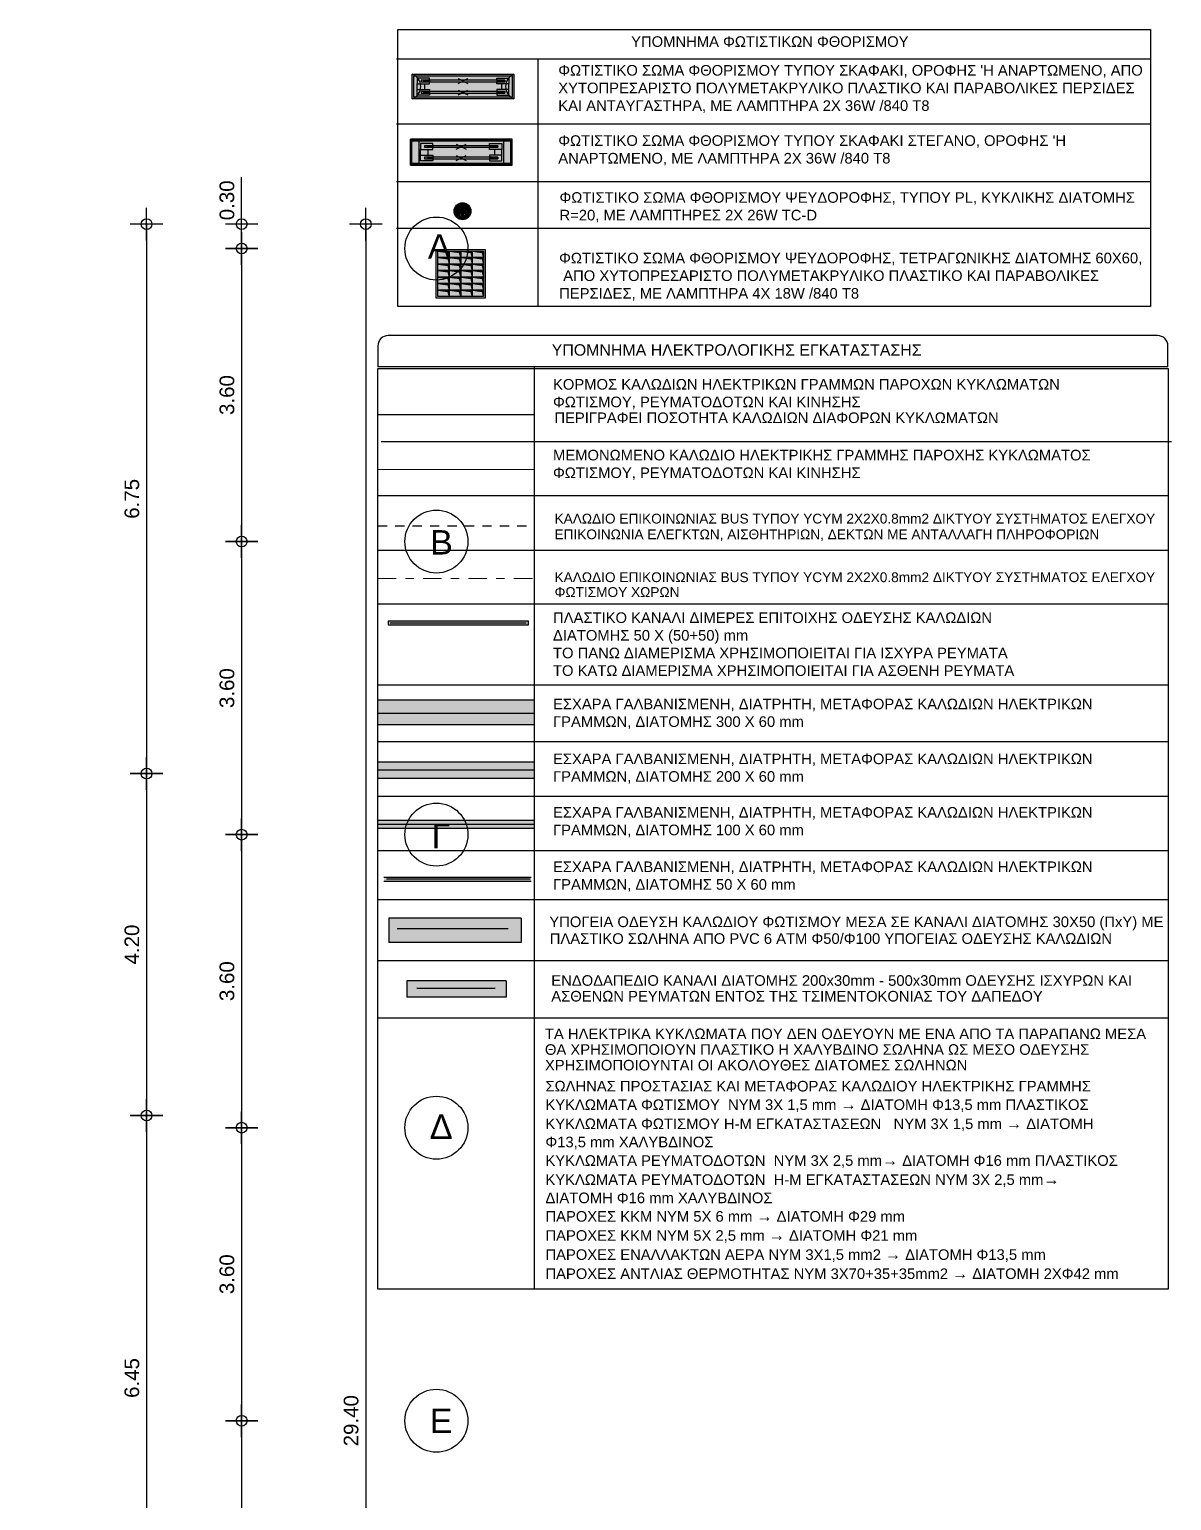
# Model space of a CAD drawing. Header units: metres. Extents: x -11 to 85, y -301 to 135.
# Drawn here: x 50.34 to 64.38, y -271.88 to -253.8 of the extents above; entities that cross this region are included whole.
import ezdxf

# ---------------------------------------------------------------- set-up
doc = ezdxf.new("R2010")
doc.units = ezdxf.units.M
doc.header["$LTSCALE"] = 0.036
doc.header["$PDMODE"] = 2
doc.linetypes.add('DASHDOT2', pattern=[12.7, 6.35, -3.175, 0, -3.175])
doc.linetypes.add('HIDDEN2', pattern=[4.7625, 3.175, -1.5875])
for name, color, linetype in [('arxitek ypogeio', 252, 'Continuous'), ('DIMBLK', 252, 'Continuous'), ('elec endodapedio hatch', 41, 'Continuous'), ('elec endodapedio kanali', 34, 'Continuous'), ('elec fota hatch', 31, 'Continuous'), ('elec plas kanali hatch', 211, 'Continuous'), ('elec sxara', 45, 'Continuous'), ('electext', 20, 'Continuous'), ('HLEK_FL001_SYMBOLS', 230, 'Continuous')]:
    doc.layers.add(name, color=color, linetype=linetype)
for name, color, linetype, lineweight in [('elec kanali akalyptou hatch', 71, 'Continuous', 0), ('elec kanali hatch', 21, 'Continuous', 0), ('elec light con kalodio', 94, 'DASHDOT2', 0), ('elec light knx cable', 94, 'HIDDEN2', 30), ('elec plas kanali', 244, 'Continuous', 25), ('electrica', 162, 'Continuous', 0), ('electrika paroxes', 162, 'Continuous', 30)]:
    doc.layers.add(name, color=color, linetype=linetype, lineweight=lineweight)
doc.styles.add('COMU-N', font='arial.ttf')
doc.styles.get("Standard").update_dxf_attribs({"font": 'arial.ttf'})
doc.dimstyles.new('CADWDOT', dxfattribs={"dimscale": 0.1, "dimtxt": 1.8, "dimasz": 0.08, "dimexe": 2, "dimexo": 0, "dimgap": 0.09, "dimtad": 0, "dimrnd": 0.001, "dimzin": 0, "dimdsep": 46, "dimtxsty": 'Standard', "dimblk1": 'ARTDIM', "dimblk2": 'ARTDIM', "dimsah": 1, "dimcen": 0.09, "dimdle": 0.05, "dimse1": 1, "dimse2": 1, "dimadec": 0, "dimazin": 0, "dimtfac": 1, "dimtmove": 0, "dimatfit": 3, "dimldrblk": 'ARTDIM', "dimfxl": 2, "dimtvp": 0.9999, "dimtolj": 1, "dimtzin": 0, "dimarcsym": 0})

# ---------------------------------------------------------------- blocks, each defined once
blk = doc.blocks.new('ARTDIM')
at = {"layer": 'DIMBLK'}
for p, q in [((0, -24.9975), (0, 24.9975)), ((-24.9975, 0), (24.9975, 0))]:
    blk.add_line(p, q, dxfattribs=at)
blk.add_circle((0, 0), 8.25, dxfattribs=at)
blk = doc.blocks.new('*D1532')
at = {"layer": 'arxitek ypogeio', "color": 0, "lineweight": -2}
blk.add_line((54.478, -256.204), (54.478, -285.588), dxfattribs=at)
at = {"layer": 'Defpoints', "color": 0, "transparency": 16777216}
for p in [(50.644, -256.196), (50.644, -285.596), (54.478, -285.596)]:
    blk.add_point(p, dxfattribs=at)
at = {"layer": 'arxitek ypogeio', "color": 0, "lineweight": -2, "xscale": 0.008, "yscale": 0.008, "zscale": 0.008}
for p, rotation in [((54.478, -256.196), 90), ((54.478, -285.596), 270)]:
    blk.add_blockref('ARTDIM', p, dxfattribs=dict(at, rotation=rotation))
at = {"layer": 'arxitek ypogeio', "color": 0, "insert": (54.298, -270.896), "char_height": 0.18, "attachment_point": 5, "rotation": 90}
blk.add_mtext('\\A1;29.40', dxfattribs=at)
blk = doc.blocks.new('*D1533')
at = {"layer": 'arxitek ypogeio', "color": 0, "lineweight": -2}
for p, q in [((52.952, -256.196), (52.952, -255.621)), ((52.952, -256.488), (52.952, -256.204))]:
    blk.add_line(p, q, dxfattribs=at)
at = {"layer": 'Defpoints', "color": 0, "transparency": 16777216}
for p in [(50.344, -256.196), (52.952, -256.196), (50.344, -256.496)]:
    blk.add_point(p, dxfattribs=at)
at = {"layer": 'arxitek ypogeio', "color": 0, "lineweight": -2, "xscale": 0.008, "yscale": 0.008, "zscale": 0.008}
for p, rotation in [((52.952, -256.196), 90), ((52.952, -256.496), 270)]:
    blk.add_blockref('ARTDIM', p, dxfattribs=dict(at, rotation=rotation))
at = {"layer": 'arxitek ypogeio', "color": 0, "insert": (52.772, -255.904), "char_height": 0.18, "attachment_point": 5, "rotation": 90}
blk.add_mtext('\\A1;0.30', dxfattribs=at)
blk = doc.blocks.new('*D1534')
at = {"layer": 'arxitek ypogeio', "color": 0, "lineweight": -2}
blk.add_line((52.952, -256.504), (52.952, -260.088), dxfattribs=at)
at = {"layer": 'Defpoints', "color": 0, "transparency": 16777216}
for p in [(50.344, -256.496), (52.952, -260.096), (58.354, -260.096)]:
    blk.add_point(p, dxfattribs=at)
at = {"layer": 'arxitek ypogeio', "color": 0, "lineweight": -2, "xscale": 0.008, "yscale": 0.008, "zscale": 0.008}
for p, rotation in [((52.952, -256.496), 90), ((52.952, -260.096), 270)]:
    blk.add_blockref('ARTDIM', p, dxfattribs=dict(at, rotation=rotation))
at = {"layer": 'arxitek ypogeio', "color": 0, "insert": (52.772, -258.296), "char_height": 0.18, "attachment_point": 5, "rotation": 90}
blk.add_mtext('\\A1;3.60', dxfattribs=at)
blk = doc.blocks.new('*D1535')
at = {"layer": 'arxitek ypogeio', "color": 0, "lineweight": -2}
blk.add_line((52.952, -260.104), (52.952, -263.688), dxfattribs=at)
at = {"layer": 'Defpoints', "color": 0, "transparency": 16777216}
for p in [(58.354, -260.096), (52.952, -263.696), (58.354, -263.696)]:
    blk.add_point(p, dxfattribs=at)
at = {"layer": 'arxitek ypogeio', "color": 0, "lineweight": -2, "xscale": 0.008, "yscale": 0.008, "zscale": 0.008}
for p, rotation in [((52.952, -260.096), 90), ((52.952, -263.696), 270)]:
    blk.add_blockref('ARTDIM', p, dxfattribs=dict(at, rotation=rotation))
at = {"layer": 'arxitek ypogeio', "color": 0, "insert": (52.772, -261.896), "char_height": 0.18, "attachment_point": 5, "rotation": 90}
blk.add_mtext('\\A1;3.60', dxfattribs=at)
blk = doc.blocks.new('*D1536')
at = {"layer": 'arxitek ypogeio', "color": 0, "lineweight": -2}
blk.add_line((52.952, -263.704), (52.952, -267.288), dxfattribs=at)
at = {"layer": 'Defpoints', "color": 0, "transparency": 16777216}
for p in [(58.354, -263.696), (52.952, -267.296), (58.354, -267.296)]:
    blk.add_point(p, dxfattribs=at)
at = {"layer": 'arxitek ypogeio', "color": 0, "lineweight": -2, "xscale": 0.008, "yscale": 0.008, "zscale": 0.008}
for p, rotation in [((52.952, -263.696), 90), ((52.952, -267.296), 270)]:
    blk.add_blockref('ARTDIM', p, dxfattribs=dict(at, rotation=rotation))
at = {"layer": 'arxitek ypogeio', "color": 0, "insert": (52.772, -265.496), "char_height": 0.18, "attachment_point": 5, "rotation": 90}
blk.add_mtext('\\A1;3.60', dxfattribs=at)
blk = doc.blocks.new('*D1537')
at = {"layer": 'arxitek ypogeio', "color": 0, "lineweight": -2}
blk.add_line((52.952, -267.304), (52.952, -270.888), dxfattribs=at)
at = {"layer": 'Defpoints', "color": 0, "transparency": 16777216}
for p in [(58.354, -267.296), (52.952, -270.896), (58.354, -270.896)]:
    blk.add_point(p, dxfattribs=at)
at = {"layer": 'arxitek ypogeio', "color": 0, "lineweight": -2, "xscale": 0.008, "yscale": 0.008, "zscale": 0.008}
for p, rotation in [((52.952, -267.296), 90), ((52.952, -270.896), 270)]:
    blk.add_blockref('ARTDIM', p, dxfattribs=dict(at, rotation=rotation))
at = {"layer": 'arxitek ypogeio', "color": 0, "insert": (52.772, -269.096), "char_height": 0.18, "attachment_point": 5, "rotation": 90}
blk.add_mtext('\\A1;3.60', dxfattribs=at)
blk = doc.blocks.new('*D1538')
at = {"layer": 'arxitek ypogeio', "color": 0, "lineweight": -2}
blk.add_line((52.952, -270.904), (52.952, -274.488), dxfattribs=at)
at = {"layer": 'Defpoints', "color": 0, "transparency": 16777216}
for p in [(58.354, -270.896), (52.952, -274.496), (58.354, -274.496)]:
    blk.add_point(p, dxfattribs=at)
at = {"layer": 'arxitek ypogeio', "color": 0, "lineweight": -2, "xscale": 0.008, "yscale": 0.008, "zscale": 0.008}
for p, rotation in [((52.952, -270.896), 90), ((52.952, -274.496), 270)]:
    blk.add_blockref('ARTDIM', p, dxfattribs=dict(at, rotation=rotation))
at = {"layer": 'arxitek ypogeio', "color": 0, "insert": (52.772, -272.696), "char_height": 0.18, "attachment_point": 5, "rotation": 90}
blk.add_mtext('\\A1;3.60', dxfattribs=at)
blk = doc.blocks.new('*D1543')
at = {"layer": 'arxitek ypogeio', "color": 0, "lineweight": -2}
blk.add_line((51.784, -256.204), (51.784, -262.938), dxfattribs=at)
at = {"layer": 'Defpoints', "color": 0, "transparency": 16777216}
for p in [(50.644, -256.196), (50.644, -262.946), (51.784, -262.946)]:
    blk.add_point(p, dxfattribs=at)
at = {"layer": 'arxitek ypogeio', "color": 0, "lineweight": -2, "xscale": 0.008, "yscale": 0.008, "zscale": 0.008}
for p, rotation in [((51.784, -256.196), 90), ((51.784, -262.946), 270)]:
    blk.add_blockref('ARTDIM', p, dxfattribs=dict(at, rotation=rotation))
at = {"layer": 'arxitek ypogeio', "color": 0, "insert": (51.604, -259.571), "char_height": 0.18, "attachment_point": 5, "rotation": 90}
blk.add_mtext('\\A1;6.75', dxfattribs=at)
blk = doc.blocks.new('*D1544')
at = {"layer": 'arxitek ypogeio', "color": 0, "lineweight": -2}
blk.add_line((51.784, -262.954), (51.784, -267.138), dxfattribs=at)
at = {"layer": 'Defpoints', "color": 0, "transparency": 16777216}
for p in [(50.644, -262.946), (50.644, -267.146), (51.784, -267.146)]:
    blk.add_point(p, dxfattribs=at)
at = {"layer": 'arxitek ypogeio', "color": 0, "lineweight": -2, "xscale": 0.008, "yscale": 0.008, "zscale": 0.008}
for p, rotation in [((51.784, -262.946), 90), ((51.784, -267.146), 270)]:
    blk.add_blockref('ARTDIM', p, dxfattribs=dict(at, rotation=rotation))
at = {"layer": 'arxitek ypogeio', "color": 0, "insert": (51.604, -265.046), "char_height": 0.18, "attachment_point": 5, "rotation": 90}
blk.add_mtext('\\A1;4.20', dxfattribs=at)
blk = doc.blocks.new('*D1545')
at = {"layer": 'arxitek ypogeio', "color": 0, "lineweight": -2}
blk.add_line((51.784, -267.154), (51.784, -273.588), dxfattribs=at)
at = {"layer": 'Defpoints', "color": 0, "transparency": 16777216}
for p in [(50.644, -267.146), (50.644, -273.596), (51.784, -273.596)]:
    blk.add_point(p, dxfattribs=at)
at = {"layer": 'arxitek ypogeio', "color": 0, "lineweight": -2, "xscale": 0.008, "yscale": 0.008, "zscale": 0.008}
for p, rotation in [((51.784, -267.146), 90), ((51.784, -273.596), 270)]:
    blk.add_blockref('ARTDIM', p, dxfattribs=dict(at, rotation=rotation))
at = {"layer": 'arxitek ypogeio', "color": 0, "insert": (51.604, -270.371), "char_height": 0.18, "attachment_point": 5, "rotation": 90}
blk.add_mtext('\\A1;6.45', dxfattribs=at)
blk = doc.blocks.new('fotistiko orofis stegano 120')
at = {"layer": 'elec fota hatch'}
blk.add_hatch(color=256, dxfattribs=at).paths.add_polyline_path([(84.922, 79.607), (84.922, 79.907), (83.692, 79.907), (83.692, 79.607)])
at = {"layer": 'HLEK_FL001_SYMBOLS'}
h = blk.add_hatch(color=256, dxfattribs=at)
h.paths.add_polyline_path([(83.778, 79.907), (83.692, 79.907), (83.692, 79.607), (83.778, 79.607)], flags=17)
h.paths.add_polyline_path([(83.692, 79.907), (83.778, 79.907), (83.778, 79.917), (83.672, 79.917), (83.672, 79.597), (83.778, 79.597), (83.778, 79.607), (83.692, 79.607)])
h = blk.add_hatch(color=256, dxfattribs=at)
h.paths.add_polyline_path([(84.922, 79.907), (84.922, 79.917), (83.778, 79.917), (83.778, 79.907)])
h.paths.add_polyline_path([(84.922, 79.597), (84.922, 79.607), (83.778, 79.607), (83.778, 79.597)])
h = blk.add_hatch(color=256, dxfattribs=at)
h.paths.add_polyline_path([(84.922, 79.897), (84.922, 79.907), (83.778, 79.907), (83.778, 79.897)])
h.paths.add_polyline_path([(84.922, 79.607), (84.922, 79.617), (83.778, 79.617), (83.778, 79.607)])
h = blk.add_hatch(color=256, dxfattribs=at)
h.paths.add_polyline_path([(84.816, 79.907), (84.902, 79.907), (84.902, 79.607), (84.816, 79.607)], flags=17)
h.paths.add_polyline_path([(84.902, 79.907), (84.816, 79.907), (84.816, 79.917), (84.922, 79.917), (84.922, 79.597), (84.816, 79.597), (84.816, 79.607), (84.902, 79.607)])
for p, q in [((84.922, 79.917), (83.672, 79.917)), ((83.672, 79.917), (83.672, 79.597)), ((83.692, 79.907), (84.902, 79.907)), ((83.692, 79.607), (83.692, 79.907)), ((83.692, 79.897), (84.902, 79.897)), ((84.902, 79.907), (84.902, 79.607)), ((84.922, 79.597), (84.922, 79.917)), ((83.798, 79.862), (83.798, 79.792)), ((83.948, 79.862), (83.798, 79.862)), ((83.798, 79.792), (83.948, 79.792)), ((83.798, 79.722), (83.798, 79.792)), ((83.798, 79.722), (83.948, 79.722)), ((83.798, 79.652), (83.798, 79.722)), ((84.746, 79.837), (83.848, 79.837)), ((83.878, 79.837), (83.848, 79.837)), ((83.848, 79.837), (83.848, 79.817)), ((83.848, 79.817), (84.746, 79.817)), ((83.848, 79.817), (83.878, 79.817)), ((83.878, 79.837), (83.878, 79.817)), ((83.878, 79.832), (83.948, 79.832)), ((83.948, 79.827), (83.878, 79.827)), ((83.878, 79.822), (83.948, 79.822)), ((83.888, 79.792), (83.888, 79.722)), ((83.948, 79.837), (83.948, 79.862)), ((83.948, 79.837), (83.948, 79.817)), ((83.948, 79.792), (83.948, 79.817)), ((83.948, 79.722), (83.948, 79.697)), ((84.237, 79.796), (84.357, 79.856)), ((84.237, 79.856), (84.357, 79.796)), ((84.237, 79.716), (84.357, 79.656)), ((84.237, 79.656), (84.357, 79.716)), ((84.646, 79.837), (84.646, 79.862)), ((84.646, 79.862), (84.796, 79.862)), ((84.646, 79.837), (84.646, 79.817)), ((84.716, 79.832), (84.646, 79.832)), ((84.646, 79.827), (84.716, 79.827)), ((84.716, 79.822), (84.646, 79.822)), ((84.646, 79.792), (84.646, 79.817)), ((84.796, 79.792), (84.646, 79.792)), ((84.796, 79.722), (84.646, 79.722)), ((84.646, 79.722), (84.646, 79.697)), ((84.706, 79.792), (84.706, 79.722)), ((84.716, 79.837), (84.716, 79.817)), ((84.716, 79.837), (84.746, 79.837)), ((84.746, 79.817), (84.716, 79.817)), ((84.746, 79.837), (84.746, 79.817)), ((84.796, 79.862), (84.796, 79.792)), ((84.796, 79.722), (84.796, 79.792)), ((84.796, 79.652), (84.796, 79.722)), ((83.672, 79.597), (84.922, 79.597)), ((84.902, 79.617), (83.692, 79.617)), ((84.902, 79.607), (83.692, 79.607)), ((83.948, 79.652), (83.798, 79.652)), ((84.746, 79.697), (83.848, 79.697)), ((83.848, 79.697), (83.848, 79.677)), ((83.878, 79.697), (83.848, 79.697)), ((83.848, 79.677), (84.746, 79.677)), ((83.848, 79.677), (83.878, 79.677)), ((83.878, 79.697), (83.878, 79.677)), ((83.878, 79.692), (83.948, 79.692)), ((83.948, 79.687), (83.878, 79.687)), ((83.878, 79.682), (83.948, 79.682)), ((83.948, 79.697), (83.948, 79.677)), ((83.948, 79.677), (83.948, 79.652)), ((84.646, 79.697), (84.646, 79.677)), ((84.716, 79.692), (84.646, 79.692)), ((84.646, 79.687), (84.716, 79.687)), ((84.716, 79.682), (84.646, 79.682)), ((84.646, 79.677), (84.646, 79.652)), ((84.646, 79.652), (84.796, 79.652)), ((84.716, 79.697), (84.746, 79.697)), ((84.716, 79.697), (84.716, 79.677)), ((84.746, 79.677), (84.716, 79.677)), ((84.746, 79.697), (84.746, 79.677))]:
    blk.add_line(p, q, dxfattribs=at)
for points in [[(83.672, 79.917), (83.778, 79.917), (83.778, 79.597), (83.672, 79.597)], [(84.922, 79.917), (84.816, 79.917), (84.816, 79.597), (84.922, 79.597)]]:
    blk.add_lwpolyline(points, close=True, dxfattribs=at)
blk = doc.blocks.new('fotistiko orofis 120')
at = {"layer": 'elec fota hatch'}
blk.add_hatch(color=256, dxfattribs=at).paths.add_polyline_path([(81.837, 84.302), (83.087, 84.302), (83.087, 84.002), (81.837, 84.002)])
at = {"layer": 'HLEK_FL001_SYMBOLS'}
for p, q in [((82.048, 84.255), (81.898, 84.255)), ((81.898, 84.255), (81.898, 84.185)), ((82.976, 84.23), (81.948, 84.23)), ((81.978, 84.23), (81.948, 84.23)), ((81.948, 84.23), (81.948, 84.21)), ((81.978, 84.21), (81.978, 84.23)), ((82.048, 84.225), (81.978, 84.225)), ((81.978, 84.22), (82.048, 84.22)), ((82.048, 84.23), (82.048, 84.255)), ((82.048, 84.23), (82.048, 84.21)), ((82.401, 84.249), (82.521, 84.189)), ((82.401, 84.189), (82.521, 84.249)), ((82.876, 84.255), (83.026, 84.255)), ((82.876, 84.23), (82.876, 84.255)), ((82.876, 84.23), (82.876, 84.21)), ((82.876, 84.225), (82.946, 84.225)), ((82.946, 84.22), (82.876, 84.22)), ((82.946, 84.23), (82.976, 84.23)), ((82.946, 84.21), (82.946, 84.23)), ((82.976, 84.23), (82.976, 84.21)), ((83.026, 84.255), (83.026, 84.185)), ((81.898, 84.185), (82.048, 84.185)), ((81.898, 84.115), (81.898, 84.185)), ((81.898, 84.045), (81.898, 84.115)), ((81.898, 84.115), (82.048, 84.115)), ((82.048, 84.045), (81.898, 84.045)), ((81.948, 84.21), (82.976, 84.21)), ((81.948, 84.21), (81.978, 84.21)), ((82.976, 84.09), (81.948, 84.09)), ((81.948, 84.09), (81.948, 84.07)), ((81.978, 84.09), (81.948, 84.09)), ((81.948, 84.07), (82.976, 84.07)), ((81.948, 84.07), (81.978, 84.07)), ((82.048, 84.215), (81.978, 84.215)), ((81.978, 84.07), (81.978, 84.09)), ((82.048, 84.085), (81.978, 84.085)), ((81.978, 84.08), (82.048, 84.08)), ((82.048, 84.075), (81.978, 84.075)), ((81.988, 84.185), (81.988, 84.115)), ((82.048, 84.185), (82.048, 84.21)), ((82.048, 84.115), (82.048, 84.09)), ((82.048, 84.09), (82.048, 84.07)), ((82.048, 84.07), (82.048, 84.045)), ((82.401, 84.109), (82.521, 84.049)), ((82.401, 84.049), (82.521, 84.109)), ((82.876, 84.215), (82.946, 84.215)), ((82.876, 84.185), (82.876, 84.21)), ((83.026, 84.185), (82.876, 84.185)), ((82.876, 84.115), (82.876, 84.09)), ((83.026, 84.115), (82.876, 84.115)), ((82.876, 84.09), (82.876, 84.07)), ((82.876, 84.085), (82.946, 84.085)), ((82.946, 84.08), (82.876, 84.08)), ((82.876, 84.075), (82.946, 84.075)), ((82.876, 84.07), (82.876, 84.045)), ((82.876, 84.045), (83.026, 84.045)), ((82.936, 84.185), (82.936, 84.115)), ((82.976, 84.21), (82.946, 84.21)), ((82.946, 84.07), (82.946, 84.09)), ((82.946, 84.09), (82.976, 84.09)), ((82.976, 84.07), (82.946, 84.07)), ((82.976, 84.09), (82.976, 84.07)), ((83.026, 84.115), (83.026, 84.185)), ((83.026, 84.045), (83.026, 84.115))]:
    blk.add_line(p, q, dxfattribs=at)
for points in [[(81.837, 84.302), (83.087, 84.302), (83.087, 84.002), (81.837, 84.002)], [(81.857, 84.282), (83.067, 84.282), (83.067, 84.022), (81.857, 84.022)]]:
    blk.add_lwpolyline(points, close=True, dxfattribs=at)
for centre, start, end in [((81.78, 84.152), 290.9764, 69.0236), ((83.145, 84.152), 110.9764, 249.0236)]:
    blk.add_arc(centre, 0.161, start, end, dxfattribs=at)
blk = doc.blocks.new('fota_spot 2')
at = {"layer": 'elec fota hatch'}
h = blk.add_hatch(dxfattribs=at)
h.set_pattern_fill('', color=256, style=0, pattern_type=0)
h.set_pattern_definition([(0, (84.7259, -104.0989), (0, 1), [])])
edge = h.paths.add_edge_path()
edge.add_arc((85.812, -105.703), 0.12, 90, 90)
at = {"layer": 'HLEK_FL001_SYMBOLS'}
h = blk.add_hatch(color=256, dxfattribs=at)
h.paths.add_polyline_path([(85.677, -105.703, 1), (85.946, -105.703, 1)])
h.paths.add_polyline_path([(85.931, -105.703, 1), (85.692, -105.703, 1)], flags=16)
h = blk.add_hatch(color=11, dxfattribs=at)
h.dxf.hatch_style = 1
h.paths.add_polyline_path([(85.692, -105.703, 1), (85.931, -105.703, 1)])
h.paths.add_polyline_path([(85.767, -105.636, -1), (85.779, -105.636, -1), (85.791, -105.636), (85.791, -105.744), (85.794, -105.744), (85.794, -105.774), (85.764, -105.774), (85.764, -105.744), (85.767, -105.744)], flags=16)
h.paths.add_polyline_path([(85.832, -105.636, -1), (85.844, -105.636, -1), (85.856, -105.636), (85.856, -105.744), (85.859, -105.744), (85.859, -105.774), (85.829, -105.774), (85.829, -105.744), (85.832, -105.744)], flags=16)
for p, q in [((85.767, -105.744), (85.767, -105.636)), ((85.779, -105.744), (85.779, -105.636)), ((85.779, -105.744), (85.779, -105.636)), ((85.791, -105.744), (85.791, -105.636)), ((85.832, -105.744), (85.832, -105.636)), ((85.844, -105.744), (85.844, -105.636)), ((85.844, -105.744), (85.844, -105.636)), ((85.856, -105.744), (85.856, -105.636))]:
    blk.add_line(p, q, dxfattribs=at)
for points in [[(85.764, -105.774), (85.794, -105.774), (85.794, -105.744), (85.764, -105.744)], [(85.859, -105.774), (85.829, -105.774), (85.829, -105.744), (85.859, -105.744)]]:
    blk.add_lwpolyline(points, close=True, dxfattribs=at)
for radius in [0.135, 0.12]:
    blk.add_circle((85.812, -105.703), radius, dxfattribs=at)
for centre in [(85.773, -105.636), (85.785, -105.636), (85.838, -105.636), (85.85, -105.636)]:
    blk.add_arc(centre, 0.006, 0, 180, dxfattribs=at)
blk = doc.blocks.new('fotistiko fthorismou pseudorofi')
at = {"layer": 'elec fota hatch'}
blk.add_hatch(color=256, dxfattribs=at).paths.add_polyline_path([(56.167, -89.552), (56.727, -89.552), (56.727, -90.112), (56.167, -90.112)])
at = {"layer": 'HLEK_FL001_SYMBOLS'}
for points in [[(56.307, -89.552), (56.167, -89.552), (56.29, -89.568), (56.307, -89.632)], [(56.307, -89.632), (56.167, -89.632), (56.29, -89.648), (56.307, -89.712)], [(56.447, -89.552), (56.307, -89.552), (56.43, -89.568), (56.447, -89.632)], [(56.447, -89.632), (56.307, -89.632), (56.43, -89.648), (56.447, -89.712)], [(56.587, -89.552), (56.447, -89.552), (56.57, -89.568), (56.587, -89.632)], [(56.587, -89.632), (56.447, -89.632), (56.57, -89.648), (56.587, -89.712)], [(56.727, -89.552), (56.587, -89.552), (56.71, -89.568), (56.727, -89.632)], [(56.727, -89.632), (56.587, -89.632), (56.71, -89.648), (56.727, -89.712)], [(56.307, -89.712), (56.167, -89.712), (56.29, -89.728), (56.307, -89.792)], [(56.307, -89.792), (56.167, -89.792), (56.29, -89.808), (56.307, -89.872)], [(56.447, -89.712), (56.307, -89.712), (56.43, -89.728), (56.447, -89.792)], [(56.447, -89.792), (56.307, -89.792), (56.43, -89.808), (56.447, -89.872)], [(56.587, -89.712), (56.447, -89.712), (56.57, -89.728), (56.587, -89.792)], [(56.587, -89.792), (56.447, -89.792), (56.57, -89.808), (56.587, -89.872)], [(56.727, -89.712), (56.587, -89.712), (56.71, -89.728), (56.727, -89.792)], [(56.727, -89.792), (56.587, -89.792), (56.71, -89.808), (56.727, -89.872)], [(56.307, -89.872), (56.167, -89.872), (56.29, -89.888), (56.307, -89.952)], [(56.307, -89.952), (56.167, -89.952), (56.29, -89.968), (56.307, -90.032)], [(56.447, -89.872), (56.307, -89.872), (56.43, -89.888), (56.447, -89.952)], [(56.447, -89.952), (56.307, -89.952), (56.43, -89.968), (56.447, -90.032)], [(56.587, -89.872), (56.447, -89.872), (56.57, -89.888), (56.587, -89.952)], [(56.587, -89.952), (56.447, -89.952), (56.57, -89.968), (56.587, -90.032)], [(56.727, -89.872), (56.587, -89.872), (56.71, -89.888), (56.727, -89.952)], [(56.727, -89.952), (56.587, -89.952), (56.71, -89.968), (56.727, -90.032)], [(56.307, -90.032), (56.167, -90.032), (56.29, -90.048), (56.307, -90.112)], [(56.447, -90.032), (56.307, -90.032), (56.43, -90.048), (56.447, -90.112)], [(56.587, -90.032), (56.447, -90.032), (56.57, -90.048), (56.587, -90.112)], [(56.727, -90.032), (56.587, -90.032), (56.71, -90.048), (56.727, -90.112)]]:
    blk.add_hatch(color=256, dxfattribs=at).paths.add_polyline_path(points)
for p, q in [((56.167, -89.552), (56.29, -89.568)), ((56.727, -89.632), (56.167, -89.632)), ((56.167, -89.632), (56.29, -89.648)), ((56.29, -89.568), (56.307, -89.632)), ((56.307, -89.552), (56.307, -90.112)), ((56.307, -89.552), (56.43, -89.568)), ((56.307, -89.632), (56.43, -89.648)), ((56.43, -89.568), (56.447, -89.632)), ((56.447, -89.552), (56.447, -90.112)), ((56.447, -89.552), (56.57, -89.568)), ((56.447, -89.632), (56.57, -89.648)), ((56.57, -89.568), (56.587, -89.632)), ((56.587, -89.552), (56.587, -90.112)), ((56.587, -89.552), (56.71, -89.568)), ((56.587, -89.632), (56.71, -89.648)), ((56.71, -89.568), (56.727, -89.632)), ((56.727, -89.712), (56.167, -89.712)), ((56.167, -89.712), (56.29, -89.728)), ((56.727, -89.792), (56.167, -89.792)), ((56.167, -89.792), (56.29, -89.808)), ((56.29, -89.648), (56.307, -89.712)), ((56.29, -89.728), (56.307, -89.792)), ((56.29, -89.808), (56.307, -89.872)), ((56.307, -89.712), (56.43, -89.728)), ((56.307, -89.792), (56.43, -89.808)), ((56.43, -89.648), (56.447, -89.712)), ((56.43, -89.728), (56.447, -89.792)), ((56.43, -89.808), (56.447, -89.872)), ((56.447, -89.712), (56.57, -89.728)), ((56.447, -89.792), (56.57, -89.808)), ((56.57, -89.648), (56.587, -89.712)), ((56.57, -89.728), (56.587, -89.792)), ((56.57, -89.808), (56.587, -89.872)), ((56.587, -89.712), (56.71, -89.728)), ((56.587, -89.792), (56.71, -89.808)), ((56.71, -89.648), (56.727, -89.712)), ((56.71, -89.728), (56.727, -89.792)), ((56.71, -89.808), (56.727, -89.872)), ((56.727, -89.872), (56.167, -89.872)), ((56.167, -89.872), (56.29, -89.888)), ((56.727, -89.952), (56.167, -89.952)), ((56.167, -89.952), (56.29, -89.968)), ((56.29, -89.888), (56.307, -89.952)), ((56.29, -89.968), (56.307, -90.032)), ((56.307, -89.872), (56.43, -89.888)), ((56.307, -89.952), (56.43, -89.968)), ((56.43, -89.888), (56.447, -89.952)), ((56.43, -89.968), (56.447, -90.032)), ((56.447, -89.872), (56.57, -89.888)), ((56.447, -89.952), (56.57, -89.968)), ((56.57, -89.888), (56.587, -89.952)), ((56.57, -89.968), (56.587, -90.032)), ((56.587, -89.872), (56.71, -89.888)), ((56.587, -89.952), (56.71, -89.968)), ((56.71, -89.888), (56.727, -89.952)), ((56.71, -89.968), (56.727, -90.032)), ((56.727, -90.032), (56.167, -90.032)), ((56.167, -90.032), (56.29, -90.048)), ((56.29, -90.048), (56.307, -90.112)), ((56.307, -90.032), (56.43, -90.048)), ((56.43, -90.048), (56.447, -90.112)), ((56.447, -90.032), (56.57, -90.048)), ((56.57, -90.048), (56.587, -90.112)), ((56.587, -90.032), (56.71, -90.048)), ((56.71, -90.048), (56.727, -90.112))]:
    blk.add_line(p, q, dxfattribs=at)
for points in [[(56.147, -89.532), (56.747, -89.532), (56.747, -90.132), (56.147, -90.132)], [(56.167, -89.552), (56.727, -89.552), (56.727, -90.112), (56.167, -90.112)]]:
    blk.add_lwpolyline(points, close=True, dxfattribs=at)

msp = doc.modelspace()

# ---------------------------------------------------------------- hatches: boundary and pattern name
at = {"layer": 'elec endodapedio hatch'}
msp.add_hatch(color=256, dxfattribs=at).paths.add_polyline_path([(56.201, -265.692), (56.201, -265.492), (54.983, -265.492), (54.983, -265.692)])
at = {"layer": 'elec kanali akalyptou hatch'}
msp.add_hatch(color=256, dxfattribs=at).paths.add_polyline_path([(56.387, -265.022), (56.387, -264.722), (54.761, -264.722), (54.761, -265.022)])
at = {"layer": 'elec kanali hatch'}
h = msp.add_hatch(color=256, dxfattribs=at)
h.paths.add_polyline_path([(56.55, -262.042), (54.624, -262.042), (54.624, -262.202), (56.55, -262.202)])
h.paths.add_polyline_path([(56.55, -262.202), (54.624, -262.202), (54.624, -262.342), (56.55, -262.342)])
for points in [[(56.55, -263.002), (56.55, -262.802), (54.624, -262.802), (54.624, -263.002)], [(54.624, -263.521), (54.624, -263.621), (56.55, -263.621), (56.55, -263.521)], [(56.089, -264.217), (54.701, -264.217), (54.701, -264.267), (56.089, -264.267)], [(56.324, -264.217), (54.935, -264.217), (54.935, -264.267), (56.324, -264.267)], [(56.509, -264.217), (55.12, -264.217), (55.12, -264.267), (56.509, -264.267)]]:
    msp.add_hatch(color=256, dxfattribs=at).paths.add_polyline_path(points)
at = {"layer": 'elec plas kanali hatch'}
msp.add_hatch(color=256, dxfattribs=at).paths.add_polyline_path([(56.477, -261.068), (54.751, -261.068), (54.751, -261.118), (56.477, -261.118)])

# ---------------------------------------------------------------- linework, layer by layer
at = {"layer": 'arxitek ypogeio'}
for centre in [(55.345, -256.496), (55.345, -260.096), (55.345, -263.696), (55.345, -267.296), (55.345, -270.896)]:
    msp.add_circle(centre, 0.387, dxfattribs=at)
at = {"layer": 'elec endodapedio kanali'}
for p, q in [((56.201, -265.492), (54.983, -265.492)), ((54.983, -265.492), (54.983, -265.692)), ((56.201, -265.492), (56.201, -265.692)), ((56.201, -265.692), (54.983, -265.692))]:
    msp.add_line(p, q, dxfattribs=at)
at = {"layer": 'elec light con kalodio'}
msp.add_line((54.624, -260.548), (56.55, -260.548), dxfattribs=at)
at = {"layer": 'elec light knx cable'}
msp.add_line((54.624, -259.904), (56.55, -259.904), dxfattribs=at)
at = {"layer": 'elec plas kanali'}
for p, q in [((54.751, -261.068), (56.477, -261.068)), ((54.751, -261.068), (54.751, -261.118)), ((54.751, -261.118), (56.477, -261.118)), ((56.477, -261.118), (56.477, -261.068))]:
    msp.add_line(p, q, dxfattribs=at)
at = {"layer": 'elec sxara'}
for p, q in [((54.624, -262.042), (56.55, -262.042)), ((54.624, -262.342), (56.55, -262.342)), ((54.624, -262.802), (56.55, -262.802)), ((54.624, -263.002), (56.55, -263.002)), ((56.55, -263.521), (54.624, -263.521)), ((56.55, -263.621), (54.624, -263.621)), ((54.7, -264.217), (56.51, -264.217)), ((54.7, -264.267), (56.51, -264.267)), ((56.387, -264.722), (54.761, -264.722)), ((54.761, -264.722), (54.761, -265.022)), ((56.387, -264.722), (56.387, -265.022)), ((56.387, -265.022), (54.761, -265.022))]:
    msp.add_line(p, q, dxfattribs=at)
at = {"layer": 'electext'}
for p, q in [((54.855, -254.164), (64.12, -254.164)), ((56.591, -254.164), (56.591, -257.208)), ((54.855, -254.966), (64.12, -254.966)), ((54.855, -255.674), (64.12, -255.674)), ((54.855, -256.248), (64.12, -256.248)), ((54.626, -257.693), (54.626, -257.95)), ((64.207, -257.565), (54.754, -257.565)), ((64.335, -257.95), (64.335, -257.693)), ((54.624, -257.971), (64.338, -257.971)), ((54.624, -269.281), (54.624, -257.971)), ((64.335, -257.95), (54.626, -257.95)), ((56.55, -269.281), (56.55, -257.946)), ((64.338, -257.971), (64.338, -269.281)), ((54.665, -258.866), (64.379, -258.866)), ((64.338, -259.536), (54.624, -259.536)), ((64.338, -260.205), (54.624, -260.205)), ((64.338, -260.865), (54.624, -260.865)), ((64.338, -261.859), (54.624, -261.859)), ((64.338, -262.556), (54.624, -262.556)), ((64.338, -263.226), (54.624, -263.226)), ((64.338, -263.895), (54.624, -263.895)), ((64.338, -264.498), (54.624, -264.498)), ((64.338, -265.245), (54.624, -265.245)), ((64.338, -265.951), (54.624, -265.951)), ((64.338, -269.281), (54.624, -269.281))]:
    msp.add_line(p, q, dxfattribs=at)
msp.add_lwpolyline([(54.872, -253.805), (64.12, -253.805), (64.12, -257.21), (54.872, -257.21)], close=True, dxfattribs=at)
for centre, start, end in [((54.754, -257.693), 90, 180), ((64.207, -257.693), 0, 90)]:
    msp.add_arc(centre, 0.128, start, end, dxfattribs=at)
at = {"layer": 'electrica'}
msp.add_line((54.624, -259.212), (56.55, -259.212), dxfattribs=at)
at = {"layer": 'electrika paroxes'}
for p, q in [((54.624, -258.537), (56.55, -258.537)), ((54.776, -261.096), (56.449, -261.096)), ((54.624, -262.202), (56.55, -262.202)), ((54.624, -262.902), (56.55, -262.902)), ((56.55, -263.571), (54.624, -263.571)), ((56.498, -264.242), (54.731, -264.242)), ((56.227, -264.855), (54.864, -264.855)), ((56.066, -265.588), (55.103, -265.588))]:
    msp.add_line(p, q, dxfattribs=at)

# ---------------------------------------------------------------- block references
msp.add_blockref('fotistiko orofis 120', (-26.789, -338.658))
at = {"layer": 'HLEK_FL001_SYMBOLS'}
for name, p in [('fotistiko orofis stegano 120', (-28.647, -335.07)), ('fotistiko fthorismou pseudorofi', (-0.803, -166.975))]:
    msp.add_blockref(name, p, dxfattribs=at)
at = {"layer": 'HLEK_FL001_SYMBOLS', "xscale": 0.7717437288924316, "yscale": 0.7717437288924316, "zscale": 0.7717437288924316}
msp.add_blockref('fota_spot 2', (-10.559, -174.463), dxfattribs=at)

# ---------------------------------------------------------------- texts
at = {"layer": 'arxitek ypogeio', "style": 'COMU-N'}
for s, p in [('Α', (55.241, -256.62)), ('Β', (55.268, -260.255)), ('Γ', (55.286, -263.863)), ('Δ', (55.264, -267.434)), ('Ε', (55.264, -271.048))]:
    msp.add_text(s, height=0.3, dxfattribs=at).set_placement(p)
at = {"layer": 'electext', "style": 'COMU-N'}
msp.add_text('ΥΠΟΜΝΗΜΑ ΦΩΤΙΣΤΙΚΩΝ ΦΘΟΡΙΣΜΟΥ', height=0.13, dxfattribs=at).set_placement((57.738, -254.019))
at = {"layer": 'electext'}
for s, height, p in [('ΠΕΡΙΓΡΑΦΕΙ ΠΟΣΟΤΗΤΑ ΚΑΛΩΔΙΩΝ ΔΙΑΦΟΡΩΝ ΚΥΚΛΩΜΑΤΩΝ ', 0.13, (56.795, -258.64)), ('KAΛΩΔΙΟ ΕΠΙKΟΙΝΩΝΙΑΣ BUS ΤΥΠΟΥ YCYM 2X2X0.8mm2 ΔΙΚΤΥΟΥ ΣΥΣΤΗΜΑΤΟΣ ΕΛΕΓΧΟY', 0.12, (56.797, -259.874)), ('EΠΙΚΟΙΝΩΝΙΑ ΕΛΕΓΚΤΩΝ, ΑΙΣΘΗΤΗΡΙΩΝ, ΔΕΚΤΩΝ ΜΕ ΑΝΤΑΛΛΑΓΗ ΠΛΗΡΟΦΟΡΙΩΝ', 0.12, (56.797, -260.067)), ('KAΛΩΔΙΟ ΕΠΙKΟΙΝΩΝΙΑΣ BUS ΤΥΠΟΥ YCYM 2X2X0.8mm2 ΔΙΚΤΥΟΥ ΣΥΣΤΗΜΑΤΟΣ ΕΛΕΓΧΟY', 0.12, (56.797, -260.594)), ('ΦΩΤΙΣΜΟΥ ΧΩΡΩΝ', 0.12, (56.797, -260.776)), ('ΥΠΟΓΕΙΑ ΟΔΕΥΣΗ ΚΑΛΩΔΙΟΥ ΦΩΤΙΣΜΟΥ ΜΕΣΑ ΣΕ ΚΑΝΑΛΙ ΔΙΑΤΟΜΗΣ 30Χ50 (ΠxY) ME ', 0.13, (56.733, -264.832)), ('ENΔΟΔΑΠΕΔΙΟ ΚΑΝΑΛΙ ΔΙΑΤΟΜΗΣ 200x30mm - 500x30mm ΟΔΕΥΣΗΣ ΙΣΧΥΡΩΝ ΚΑΙ ', 0.13, (56.757, -265.553)), ('ΑΣΘΕΝΩΝ ΡΕΥΜΑΤΩΝ ΕΝΤΟΣ ΤΗΣ ΤΣΙΜΕΝΤΟΚΟΝΙΑΣ ΤΟΥ ΔΑΠΕΔΟΥ', 0.13, (56.757, -265.746)), ('TA ΗΛΕΚΤΡΙΚΑ ΚΥΚΛΩΜΑΤΑ ΠΟΥ ΔΕΝ ΟΔΕΥΟΥΝ ΜΕ ΕΝΑ ΑΠΟ ΤΑ ΠΑΡΑΠΑΝΩ ΜΕΣΑ', 0.13, (56.679, -266.208)), ('ΘΑ ΧΡΗΣΙΜΟΠΟΙΟΥΝ ΠΛΑΣΤΙΚΟ Η ΧΑΛΥΒΔΙΝΟ ΣΩΛΗΝΑ ΩΣ ΜΕΣΟ ΟΔΕΥΣΗΣ ', 0.13, (56.679, -266.401)), ('ΧΡΗΣΙΜΟΠΟΙΟΥΝΤΑΙ ΟΙ ΑΚΟΛΟΥΘΕΣ ΔΙΑΤΟΜΕΣ ΣΩΛΗΝΩΝ ', 0.13, (56.679, -266.593))]:
    msp.add_text(s, height=height, dxfattribs=at).set_placement(p)
at = {"layer": 'electext', "attachment_point": 1}
for s, insert, char_height, width in [("ΦΩΤΙΣΤΙΚΟ ΣΩΜΑ ΦΘΟΡΙΣΜΟΥ ΤΥΠΟΥ ΣΚΑΦΑΚΙ, ΟΡΟΦΗΣ 'Η ΑΝΑΡΤΩΜΕΝΟ, ΑΠΟ ΧΥΤΟΠΡΕΣΑΡΙΣΤΟ ΠΟΛΥΜΕΤΑΚΡΥΛΙΚΟ ΠΛΑΣΤΙΚΟ ΚΑΙ ΠΑΡΑΒΟΛΙΚΕΣ ΠΕΡΣΙΔΕΣ KAI ΑΝΤΑΥΓΑΣΤΗΡΑ, ΜΕ ΛΑΜΠΤΗΡΑ 2Χ 36W /840 T8", (56.843, -254.242), 0.13, 7.20697), ("ΦΩΤΙΣΤΙΚΟ ΣΩΜΑ ΦΘΟΡΙΣΜΟΥ ΤΥΠΟΥ ΣΚΑΦΑΚΙ ΣΤΕΓΑΝΟ, ΟΡΟΦΗΣ 'Η ΑΝΑΡΤΩΜΕΝΟ, ΜΕ ΛΑΜΠΤΗΡΑ 2Χ 36W /840 T8", (56.843, -255.105), 0.13, 7.12633), ('ΦΩΤΙΣΤΙΚΟ ΣΩΜΑ ΦΘΟΡΙΣΜΟΥ ΨΕΥΔΟΡΟΦΗΣ, ΤΥΠΟΥ PL, ΚΥΚΛΙΚΗΣ ΔΙΑΤΟΜΗΣ R=20, ΜΕ ΛΑΜΠΤΗΡΕΣ 2Χ 26W TC-D', (56.858, -255.804), 0.13, 7.20697), ('ΦΩΤΙΣΤΙΚΟ ΣΩΜΑ ΦΘΟΡΙΣΜΟΥ ΨΕΥΔΟΡΟΦΗΣ, ΤΕΤΡΑΓΩΝΙΚΗΣ ΔΙΑΤΟΜΗΣ 60Χ60,  ΑΠΟ ΧΥΤΟΠΡΕΣΑΡΙΣΤΟ ΠΟΛΥΜΕΤΑΚΡΥΛΙΚΟ ΠΛΑΣΤΙΚΟ ΚΑΙ ΠΑΡΑΒΟΛΙΚΕΣ ΠΕΡΣΙΔΕΣ, ΜΕ ΛΑΜΠΤΗΡΑ 4Χ 18W /840 T8', (56.853, -256.548), 0.13, 7.18742), ('{\\fArial|b0|i0|c161|p34;ΥΠΟΜΝΗΜΑ ΗΛΕΚΤΡΟΛΟΓΙΚΗΣ ΕΓΚΑΤΑΣΤΑΣΗΣ}', (56.762, -257.672), 0.14, 7.31928), ('{\\fArial|b0|i0|c161|p34;ΚΟΡΜΟΣ ΚΑΛΩΔΙΩΝ ΗΛΕΚΤΡΙΚΩΝ ΓΡΑΜΜΩΝ ΠΑΡΟΧΩΝ ΚΥΚΛΩΜΑΤΩΝ ΦΩΤΙΣΜΟΥ, ΡΕΥΜΑΤΟΔΟΤΩΝ ΚΑΙ ΚΙΝΗΣΗΣ}', (56.778, -258.099), 0.13, 7.12633), ('{\\fArial|b0|i0|c161|p34;ΜΕΜΟΝΩΜΕΝΟ ΚΑΛΩΔΙΟ ΗΛΕΚΤΡΙΚΗΣ ΓΡΑΜΜΗΣ ΠΑΡΟΧΗΣ ΚΥΚΛΩΜΑΤΟΣ ΦΩΤΙΣΜΟΥ, ΡΕΥΜΑΤΟΔΟΤΩΝ ΚΑΙ ΚΙΝΗΣΗΣ}', (56.778, -258.969), 0.13, 7.12633), ('ΠΛΑΣΤΙΚΟ ΚΑΝΑΛΙ ΔΙΜΕΡΕΣ ΕΠΙΤΟΙΧΗΣ ΟΔΕΥΣΗΣ ΚΑΛΩΔΙΩΝ\\PΔΙΑΤΟΜΗΣ 50 Χ (50+50) mm\\PTO ΠΑΝΩ ΔΙΑΜΕΡΙΣΜΑ ΧΡΗΣΙΜΟΠΟΙΕΙΤΑΙ ΓΙΑ ΙΣΧΥΡΑ ΡΕΥΜΑΤΑ\\PΤΟ ΚΑΤΩ ΔΙΑΜΕΡΙΣΜΑ ΧΡΗΣΙΜΟΠΟΙΕΙΤΑΙ ΓΙΑ ΑΣΘΕΝΗ ΡΕΥΜΑΤΑ', (56.778, -260.966), 0.13, 7.12633), ('{\\fArial|b0|i0|c161|p34;ΕΣΧΑΡΑ ΓΑΛΒΑΝΙΣΜΕΝΗ, ΔΙΑΤΡΗΤΗ, ΜΕΤΑΦΟΡΑΣ ΚΑΛΩΔΙΩΝ ΗΛΕΚΤΡΙΚΩΝ ΓΡΑΜΜΩΝ, ΔΙΑΤΟΜΗΣ 300 Χ 60 mm}', (56.778, -262.026), 0.13, 7.12633), ('{\\fArial|b0|i0|c161|p34;ΕΣΧΑΡΑ ΓΑΛΒΑΝΙΣΜΕΝΗ, ΔΙΑΤΡΗΤΗ, ΜΕΤΑΦΟΡΑΣ ΚΑΛΩΔΙΩΝ ΗΛΕΚΤΡΙΚΩΝ ΓΡΑΜΜΩΝ, ΔΙΑΤΟΜΗΣ 200 Χ 60 mm}', (56.778, -262.7), 0.13, 7.12633), ('{\\fArial|b0|i0|c161|p34;ΕΣΧΑΡΑ ΓΑΛΒΑΝΙΣΜΕΝΗ, ΔΙΑΤΡΗΤΗ, ΜΕΤΑΦΟΡΑΣ ΚΑΛΩΔΙΩΝ ΗΛΕΚΤΡΙΚΩΝ ΓΡΑΜΜΩΝ, ΔΙΑΤΟΜΗΣ 100 Χ 60 mm}', (56.778, -263.357), 0.13, 7.12633), ('ΕΣΧΑΡΑ ΓΑΛΒΑΝΙΣΜΕΝΗ, ΔΙΑΤΡΗΤΗ, ΜΕΤΑΦΟΡΑΣ ΚΑΛΩΔΙΩΝ ΗΛΕΚΤΡΙΚΩΝ ΓΡΑΜΜΩΝ, ΔΙΑΤΟΜΗΣ 50 Χ 60 mm', (56.778, -264.026), 0.13, 7.12633), ('ΠΛΑΣΤΙΚΟ ΣΩΛΗΝΑ ΑΠΟ PVC 6 ΑΤΜ Φ50/Φ100 ΥΠΟΓΕΙΑΣ ΟΔΕΥΣΗΣ ΚΑΛΩΔΙΩΝ', (56.738, -264.908), 0.13, 7.12633), ('ΣΩΛΗΝΑΣ ΠΡΟΣΤΑΣΙΑΣ ΚΑΙ ΜΕΤΑΦΟΡΑΣ ΚΑΛΩΔΙΟΥ ΗΛΕΚΤΡΙΚΗΣ ΓΡΑΜΜΗΣ\\PΚΥΚΛΩΜΑΤΑ ΦΩΤΙΣΜΟΥ  NYM 3X 1,5 mm {\\fArial|b0|i0|c134|p34;\\H1.083x;→\\fArial|b0|i0|c161|p34;\\H0.9234x; ΔΙΑΤΟΜΗ Φ13,5 mm ΠΛΑΣΤΙΚΟΣ\\PΚΥΚΛΩΜΑΤΑ ΦΩΤΙΣΜΟΥ Η-Μ ΕΓΚΑΤΑΣΤΑΣΕΩΝ   NYM 3X 1,5 mm \\fArial|b0|i0|c134|p34;\\H1.083x;→\\fArial|b0|i0|c161|p34;\\H0.9234x; ΔΙΑΤΟΜΗ Φ13,5 mm ΧΑΛΥΒΔΙΝΟΣ\\PΚΥΚΛΩΜΑΤΑ ΡΕΥΜΑΤΟΔΟΤΩΝ  NYM 3X 2,5 mm\\fArial|b0|i0|c134|p34;\\H1.083x;→\\fArial|b0|i0|c161|p34;\\H0.9234x; ΔΙΑΤΟΜΗ Φ16 mm \\H0.9999x;ΠΛΑΣΤΙΚΟΣ\\P\\H0.9999x;ΚΥΚΛΩΜΑΤΑ ΡΕΥΜΑΤΟΔΟΤΩΝ  Η-Μ ΕΓΚΑΤΑΣΤΑΣΕΩΝ NYM 3X 2,5 mm\\fArial|b0|i0|c134|p34;\\H1.083x;→\\fArial|b0|i0|c161|p34;\\H0.9234x; ΔΙΑΤΟΜΗ Φ16 mm ΧΑΛΥΒΔΙΝΟΣ\\PΠΑΡΟΧΕΣ ΚΚΜ \\H0.9999x;NYM 5X 6 mm \\fArial|b0|i0|c134|p34;\\H1.083x;→\\fArial|b0|i0|c161|p34;\\H0.9234x; ΔΙΑΤΟΜΗ Φ29 mm\\PΠΑΡΟΧΕΣ ΚΚΜ \\H0.9999x;NYM 5X 2,5 mm \\fArial|b0|i0|c134|p34;\\H1.083x;→\\fArial|b0|i0|c161|p34;\\H0.9234x; ΔΙΑΤΟΜΗ Φ21 mm\\PΠΑΡΟΧΕΣ ENAΛΛΑΚΤΩΝ ΑΕΡΑ \\H0.9999x;NYM 3X1,5 mm2 \\fArial|b0|i0|c134|p34;\\H1.083x;→\\fArial|b0|i0|c161|p34;\\H0.9234x; ΔΙΑΤΟΜΗ Φ13,5 mm\\PΠΑΡΟΧΕΣ ΑΝΤΛΙΑΣ ΘΕΡΜΟΤΗΤΑΣ \\H0.9999x;NYM 3X70+35+35mm2 \\fArial|b0|i0|c134|p34;\\H1.083x;→\\fArial|b0|i0|c161|p34;\\H0.9234x; ΔΙΑΤΟΜΗ 2ΧΦ42 mm}', (56.685, -266.721), 0.13, 7.12633)]:
    msp.add_mtext(s, dxfattribs=dict(at, insert=insert, char_height=char_height, width=width))

# ---------------------------------------------------------------- dimensions: what is measured, and where the dimension line sits
at = {"layer": 'arxitek ypogeio'}
for base, p1, p2, picture, middle in [((52.952, -256.196), (50.344, -256.496), (50.344, -256.196), '*D1533', (52.772, -255.904)), ((54.478, -285.596), (50.644, -256.196), (50.644, -285.596), '*D1532', (54.298, -270.896)), ((51.784, -262.946), (50.644, -256.196), (50.644, -262.946), '*D1543', (51.604, -259.571)), ((52.952, -260.096), (50.344, -256.496), (58.354, -260.096), '*D1534', (52.772, -258.296)), ((52.952, -263.696), (58.354, -260.096), (58.354, -263.696), '*D1535', (52.772, -261.896)), ((51.784, -267.146), (50.644, -262.946), (50.644, -267.146), '*D1544', (51.604, -265.046)), ((52.952, -267.296), (58.354, -263.696), (58.354, -267.296), '*D1536', (52.772, -265.496)), ((51.784, -273.596), (50.644, -267.146), (50.644, -273.596), '*D1545', (51.604, -270.371)), ((52.952, -270.896), (58.354, -267.296), (58.354, -270.896), '*D1537', (52.772, -269.096)), ((52.952, -274.496), (58.354, -270.896), (58.354, -274.496), '*D1538', (52.772, -272.696))]:
    dim = msp.add_linear_dim(base=base, p1=p1, p2=p2, angle=90, dimstyle='CADWDOT', dxfattribs=at)
    dim.commit()
    dim.dimension.update_dxf_attribs({"geometry": picture, "text_midpoint": middle})

doc.saveas('drawing.dxf')
